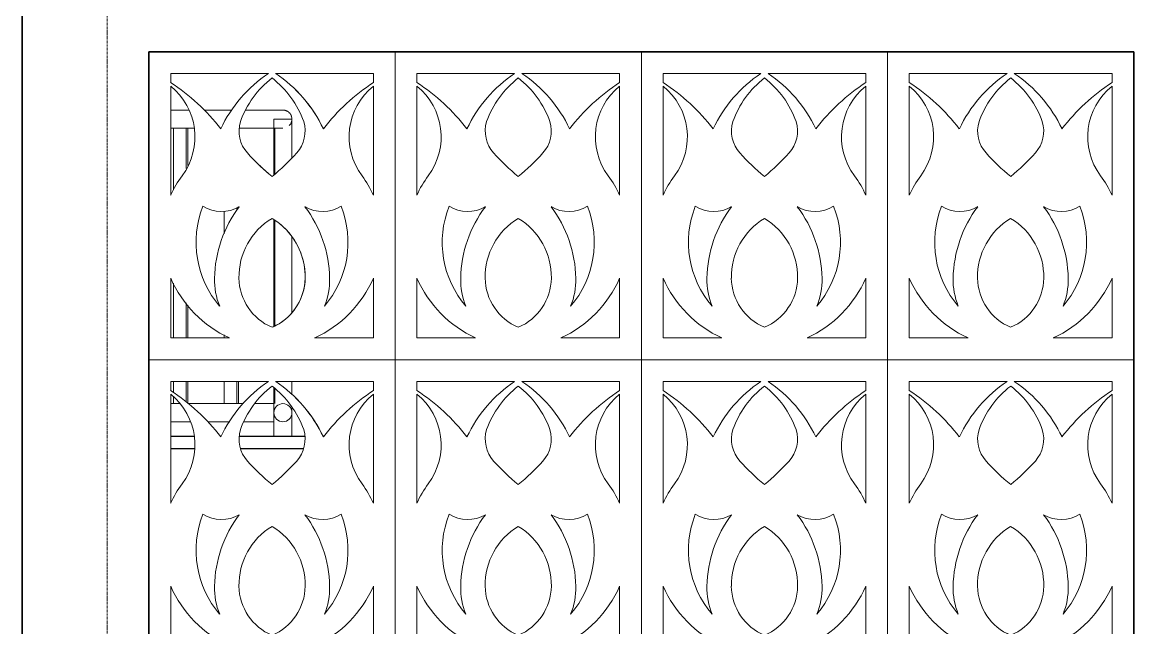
# Model space of a CAD drawing. Header units: millimetres. Extents: x -153298 to 620751, y -313239 to 250031.
# Drawn here: x 101533 to 104603, y -284386 to -282716 of the extents above; entities that cross this region are included whole.
import ezdxf

# ---------------------------------------------------------------- set-up
doc = ezdxf.new("R2010")
doc.units = ezdxf.units.MM
doc.linetypes.add('DPA_Grid _ Level 100', pattern=[10, 5.5, -1.6, 1.3, -1.6])
for name, color, linetype, lineweight in [('A-DETL', 7, 'Continuous', 70), ('A-FLOR-HRAL', 7, 'Continuous', 25), ('A-GLAZ-CURT', 7, 'Continuous', 9), ('S-GRID', 7, 'Continuous', 0), ('S-STRS-E', 7, 'Continuous', 25), ('WALL-E', 7, 'Continuous', 35)]:
    doc.layers.add(name, color=color, linetype=linetype, lineweight=lineweight)

# ---------------------------------------------------------------- blocks, each defined once
blk = doc.blocks.new('CP_Facade_FeaturePanel - FeaturePanel-V156-2120-01 ENTRANCE 1 SECTION A')
at = {"layer": 'A-GLAZ-CURT', "color": 7}
for p, q in [((-878647.4, 111950), (-879327.4, 111950)), ((-879327.4, 111950), (-879327.4, 111100)), ((-879327.4, 111100), (-879327.4, 111950)), ((-879327.4, 111950), (-878647.4, 111950)), ((-878647.4, 111100), (-878647.4, 111950)), ((-878647.4, 111950), (-878647.4, 111100)), ((-879267.4, 111865), (-879267.4, 111890)), ((-879267.4, 111890), (-878997.4, 111890)), ((-878997.4, 111890), (-879267.4, 111890)), ((-879267.4, 111890), (-879267.4, 111865)), ((-878977.4, 111890), (-878707.4, 111890)), ((-878707.4, 111890), (-878977.4, 111890)), ((-878707.4, 111890), (-878707.4, 111865)), ((-878707.4, 111865), (-878707.4, 111890)), ((-879267.4, 111553.8), (-879267.4, 111855)), ((-879267.4, 111855), (-879267.4, 111553.8)), ((-878707.4, 111855), (-878707.4, 111553.8)), ((-878707.4, 111553.8), (-878707.4, 111855)), ((-879267.4, 111160), (-879267.4, 111325)), ((-879267.4, 111325), (-879267.4, 111160)), ((-878707.4, 111325), (-878707.4, 111160)), ((-878707.4, 111160), (-878707.4, 111325)), ((-879105.1, 111160), (-879267.4, 111160)), ((-879267.4, 111160), (-879105.1, 111160)), ((-878707.4, 111160), (-878869.7, 111160)), ((-878869.7, 111160), (-878707.4, 111160)), ((-879327.4, 111100), (-878647.4, 111100)), ((-878647.4, 111100), (-879327.4, 111100))]:
    blk.add_line(p, q, dxfattribs=at)
for centre, radius, start, end in [((-878783.1, 111572.3), 383.2, 123.9981, 154.5541), ((-878783.1, 111572.3), 383.2, 123.9981, 154.5541), ((-878824.6, 111667.3), 265.8, 127.7601, 160.2399), ((-878824.6, 111667.3), 265.8, 127.7601, 160.2399), ((-879150.1, 111667.3), 265.8, 19.7601, 52.2399), ((-879150.1, 111667.3), 265.8, 19.7601, 52.2399), ((-879191.6, 111572.3), 383.2, 25.4459, 56.0019), ((-879191.6, 111572.3), 383.2, 25.4459, 56.0019), ((-879574.1, 111395.2), 561, 37.5261, 56.8621), ((-879574.1, 111395.2), 561, 37.5261, 56.8621), ((-879380, 111715), 179.7, 323.3195, 51.1914), ((-879380, 111715), 179.7, 323.3195, 51.1914), ((-878400.7, 111395.2), 561, 123.1379, 142.4739), ((-878400.7, 111395.2), 561, 123.1379, 142.4739), ((-878594.8, 111715), 179.7, 128.8086, 216.6805), ((-878594.8, 111715), 179.7, 128.8086, 216.6805), ((-878987.9, 111731), 90.7, 163.2297, 221.8239), ((-878987.9, 111731), 90.7, 163.2297, 221.8239), ((-878986.8, 111731), 90.7, 318.1761, 16.7703), ((-878986.8, 111731), 90.7, 318.1761, 16.7703), ((-878617.3, 112062.6), 588, 221.8239, 230.9994), ((-878617.3, 112062.6), 588, 221.8239, 230.9994), ((-879357.4, 112062.6), 588, 309.0006, 318.1761), ((-879357.4, 112062.6), 588, 309.0006, 318.1761), ((-879010, 111439.4), 281.7, 143.3195, 156.0312), ((-879010, 111439.4), 281.7, 143.3195, 156.0312), ((-878964.8, 111439.4), 281.7, 23.9688, 36.6805), ((-878964.8, 111439.4), 281.7, 23.9688, 36.6805), ((-878926.2, 111424.1), 271.1, 158.5051, 220.5829), ((-878926.2, 111424.1), 271.1, 158.5051, 220.5829), ((-879127.4, 111605.7), 96.8, 238.2187, 300.5888), ((-879127.4, 111605.7), 96.8, 238.2187, 300.5888), ((-878806.9, 111318.1), 339.5, 143.0177, 178.8347), ((-878806.9, 111318.1), 339.5, 143.0177, 178.8347), ((-878847.4, 111605.7), 96.8, 239.4112, 301.7813), ((-878847.4, 111605.7), 96.8, 239.4112, 301.7813), ((-879167.8, 111318.1), 339.5, 1.1653, 36.9823), ((-879167.8, 111318.1), 339.5, 1.1653, 36.9823), ((-879048.6, 111424.1), 271.1, 319.4171, 21.4949), ((-879048.6, 111424.1), 271.1, 319.4171, 21.4949), ((-878890.1, 111328.2), 188.8, 121.0217, 180.9783), ((-878890.1, 111328.2), 188.8, 121.0217, 180.9783), ((-879084.7, 111328.2), 188.8, 359.0217, 58.9783), ((-879084.7, 111328.2), 188.8, 359.0217, 58.9783), ((-878966.2, 111458.9), 329.6, 203.9688, 245.0817), ((-878966.2, 111458.9), 329.6, 203.9688, 245.0817), ((-878952.1, 111321), 194.3, 178.8347, 202.1764), ((-878952.1, 111321), 194.3, 178.8347, 202.1764), ((-878928.8, 111327.6), 150.1, 180.9783, 247.0217), ((-878928.8, 111327.6), 150.1, 180.9783, 247.0217), ((-879046, 111327.6), 150.1, 292.9783, 359.0217), ((-879046, 111327.6), 150.1, 292.9783, 359.0217), ((-879008.5, 111458.9), 329.6, 294.9183, 336.0312), ((-879008.5, 111458.9), 329.6, 294.9183, 336.0312), ((-879022.6, 111321), 194.3, 337.8236, 1.1653), ((-879022.6, 111321), 194.3, 337.8236, 1.1653)]:
    blk.add_arc(centre, radius, start, end, dxfattribs=at)
blk = doc.blocks.new('CP_Facade_FeaturePanel - FeaturePanel-V157-2120-01 ENTRANCE 1 SECTION A')
at = {"layer": 'A-GLAZ-CURT', "color": 7}
for p, q in [((-880687.4, 111950), (-881367.4, 111950)), ((-881367.4, 111950), (-881367.4, 111100)), ((-881367.4, 111100), (-881367.4, 111950)), ((-881367.4, 111950), (-880687.4, 111950)), ((-880687.4, 111100), (-880687.4, 111950)), ((-880687.4, 111950), (-880687.4, 111100)), ((-881307.4, 111865), (-881307.4, 111890)), ((-881307.4, 111890), (-881037.4, 111890)), ((-881037.4, 111890), (-881307.4, 111890)), ((-881307.4, 111890), (-881307.4, 111865)), ((-881017.4, 111890), (-880747.4, 111890)), ((-880747.4, 111890), (-881017.4, 111890)), ((-880747.4, 111890), (-880747.4, 111865)), ((-880747.4, 111865), (-880747.4, 111890)), ((-881307.4, 111553.8), (-881307.4, 111855)), ((-881307.4, 111855), (-881307.4, 111553.8)), ((-880747.4, 111855), (-880747.4, 111553.8)), ((-880747.4, 111553.8), (-880747.4, 111855)), ((-881307.4, 111160), (-881307.4, 111325)), ((-881307.4, 111325), (-881307.4, 111160)), ((-880747.4, 111325), (-880747.4, 111160)), ((-880747.4, 111160), (-880747.4, 111325)), ((-881145.1, 111160), (-881307.4, 111160)), ((-881307.4, 111160), (-881145.1, 111160)), ((-880747.4, 111160), (-880909.7, 111160)), ((-880909.7, 111160), (-880747.4, 111160)), ((-881367.4, 111100), (-880687.4, 111100)), ((-880687.4, 111100), (-881367.4, 111100))]:
    blk.add_line(p, q, dxfattribs=at)
for centre, radius, start, end in [((-880823.1, 111572.3), 383.2, 123.9981, 154.5541), ((-880823.1, 111572.3), 383.2, 123.9981, 154.5541), ((-880864.6, 111667.3), 265.8, 127.7601, 160.2399), ((-880864.6, 111667.3), 265.8, 127.7601, 160.2399), ((-881190.1, 111667.3), 265.8, 19.7601, 52.2399), ((-881190.1, 111667.3), 265.8, 19.7601, 52.2399), ((-881231.6, 111572.3), 383.2, 25.4459, 56.0019), ((-881231.6, 111572.3), 383.2, 25.4917, 56.0019), ((-881614.1, 111395.2), 561, 37.5261, 56.8621), ((-881614.1, 111395.2), 561, 37.5261, 56.8621), ((-881420, 111715), 179.7, 323.3195, 51.1914), ((-881420, 111715), 179.7, 323.3195, 51.1914), ((-880440.7, 111395.2), 561, 123.1379, 142.4739), ((-880440.7, 111395.2), 561, 123.1379, 142.4739), ((-880634.8, 111715), 179.7, 128.8086, 216.6805), ((-880634.8, 111715), 179.7, 128.8086, 216.6805), ((-881027.9, 111731), 90.7, 163.2297, 221.8239), ((-881027.9, 111731), 90.7, 163.2297, 221.8239), ((-881026.8, 111731), 90.7, 318.1761, 16.7703), ((-881026.8, 111731), 90.7, 318.1761, 16.7703), ((-880657.3, 112062.6), 588, 221.8239, 230.9994), ((-880657.3, 112062.6), 588, 221.8239, 230.9994), ((-881397.4, 112062.6), 588, 309.0006, 318.1761), ((-881397.4, 112062.6), 588, 309.0006, 318.1761), ((-881050, 111439.4), 281.7, 143.3195, 156.0312), ((-881050, 111439.4), 281.7, 143.3195, 156.0312), ((-881004.8, 111439.4), 281.7, 23.9688, 36.6805), ((-881004.8, 111439.4), 281.7, 23.9688, 36.6805), ((-880966.2, 111424.1), 271.1, 158.5051, 220.5829), ((-880966.2, 111424.1), 271.1, 158.5051, 220.5829), ((-881167.4, 111605.7), 96.8, 238.2187, 300.5888), ((-881167.4, 111605.7), 96.8, 238.2187, 300.5888), ((-880846.9, 111318.1), 339.5, 143.0177, 178.8347), ((-880846.9, 111318.1), 339.5, 143.0177, 178.8347), ((-880887.4, 111605.7), 96.8, 239.4112, 301.7813), ((-880887.4, 111605.7), 96.8, 239.4112, 301.7813), ((-881207.8, 111318.1), 339.5, 1.1653, 36.9823), ((-881207.8, 111318.1), 339.5, 1.1653, 36.9823), ((-881088.6, 111424.1), 271.1, 319.4171, 21.4949), ((-881088.6, 111424.1), 271.1, 319.4171, 21.4949), ((-880930.1, 111328.2), 188.8, 121.0217, 180.9783), ((-880930.1, 111328.2), 188.8, 121.0217, 180.9783), ((-881124.7, 111328.2), 188.8, 359.0217, 58.9783), ((-881124.7, 111328.2), 188.8, 359.0217, 58.9783), ((-881006.2, 111458.9), 329.6, 203.9688, 245.0817), ((-881006.2, 111458.9), 329.6, 203.9688, 245.0817), ((-880992.1, 111321), 194.3, 178.8347, 202.1764), ((-880992.1, 111321), 194.3, 178.8347, 202.1764), ((-880968.8, 111327.6), 150.1, 180.9783, 247.0217), ((-880968.8, 111327.6), 150.1, 180.9783, 247.0217), ((-881086, 111327.6), 150.1, 292.9783, 359.0217), ((-881086, 111327.6), 150.1, 292.9783, 359.0217), ((-881048.5, 111458.9), 329.6, 294.9183, 336.0312), ((-881048.5, 111458.9), 329.6, 294.9183, 336.0312), ((-881062.6, 111321), 194.3, 337.8236, 1.1653), ((-881062.6, 111321), 194.3, 337.8236, 1.1653)]:
    blk.add_arc(centre, radius, start, end, dxfattribs=at)
blk = doc.blocks.new('CP_Facade_FeaturePanel - FeaturePanel-V158-2120-01 ENTRANCE 1 SECTION A')
at = {"layer": 'A-GLAZ-CURT', "color": 7}
for p, q in [((-880687.4, 113650), (-881367.4, 113650)), ((-881367.4, 113650), (-881367.4, 112800)), ((-881367.4, 112800), (-881367.4, 113650)), ((-881367.4, 113650), (-880687.4, 113650)), ((-880687.4, 112800), (-880687.4, 113650)), ((-880687.4, 113650), (-880687.4, 112800)), ((-881307.4, 113565), (-881307.4, 113590)), ((-881307.4, 113590), (-881037.4, 113590)), ((-881037.4, 113590), (-881307.4, 113590)), ((-881307.4, 113590), (-881307.4, 113565)), ((-881017.4, 113590), (-880747.4, 113590)), ((-880747.4, 113590), (-881017.4, 113590)), ((-880747.4, 113590), (-880747.4, 113565)), ((-880747.4, 113565), (-880747.4, 113590)), ((-881307.4, 113253.8), (-881307.4, 113555)), ((-881307.4, 113555), (-881307.4, 113253.8)), ((-880747.4, 113555), (-880747.4, 113253.8)), ((-880747.4, 113253.8), (-880747.4, 113555)), ((-881307.4, 112860), (-881307.4, 113025)), ((-881307.4, 113025), (-881307.4, 112860)), ((-880747.4, 113025), (-880747.4, 112860)), ((-880747.4, 112860), (-880747.4, 113025)), ((-881145.1, 112860), (-881307.4, 112860)), ((-881307.4, 112860), (-881145.1, 112860)), ((-880747.4, 112860), (-880909.7, 112860)), ((-880909.7, 112860), (-880747.4, 112860)), ((-881367.4, 112800), (-880687.4, 112800)), ((-880687.4, 112800), (-881367.4, 112800))]:
    blk.add_line(p, q, dxfattribs=at)
for centre, radius, start, end in [((-880823.1, 113272.3), 383.2, 123.9981, 154.5541), ((-880823.1, 113272.3), 383.2, 123.9981, 154.5541), ((-881231.6, 113272.3), 383.2, 25.4459, 56.0019), ((-881231.6, 113272.3), 383.2, 25.4917, 56.0019), ((-881614.1, 113095.2), 561, 37.5261, 56.8621), ((-881614.1, 113095.2), 561, 37.5261, 56.8621), ((-880864.6, 113367.3), 265.8, 127.7601, 160.2399), ((-880864.6, 113367.3), 265.8, 127.7601, 160.2399), ((-881190.1, 113367.3), 265.8, 19.7601, 52.2399), ((-881190.1, 113367.3), 265.8, 19.7601, 52.2399), ((-880440.7, 113095.2), 561, 123.1379, 142.4739), ((-880440.7, 113095.2), 561, 123.1379, 142.4739), ((-881420, 113415), 179.7, 323.3195, 51.1914), ((-881420, 113415), 179.7, 323.3195, 51.1914), ((-880634.8, 113415), 179.7, 128.8086, 216.6805), ((-880634.8, 113415), 179.7, 128.8086, 216.6805), ((-881027.9, 113431), 90.7, 163.2297, 221.8239), ((-881027.9, 113431), 90.7, 163.2297, 221.8239), ((-881026.8, 113431), 90.7, 318.1761, 16.7703), ((-881026.8, 113431), 90.7, 318.1761, 16.7703), ((-880657.3, 113762.6), 588, 221.8239, 230.9994), ((-880657.3, 113762.6), 588, 221.8239, 226.4117), ((-881397.4, 113762.6), 588, 309.0006, 318.1761), ((-881397.4, 113762.6), 588, 309.0006, 318.1761), ((-880657.3, 113762.6), 588, 226.5621, 230.9994), ((-881050, 113139.4), 281.7, 143.3195, 156.0312), ((-881050, 113139.4), 281.7, 143.3195, 156.0312), ((-881004.8, 113139.4), 281.7, 23.9688, 36.6805), ((-881004.8, 113139.4), 281.7, 23.9688, 36.6805), ((-880966.2, 113124.1), 271.1, 158.5051, 220.5829), ((-880966.2, 113124.1), 271.1, 158.5051, 220.5829), ((-881167.4, 113305.7), 96.8, 238.2187, 300.5888), ((-881167.4, 113305.7), 96.8, 238.2187, 300.5888), ((-880846.9, 113018.1), 339.5, 143.0177, 178.8347), ((-880846.9, 113018.1), 339.5, 143.0177, 178.8347), ((-880887.4, 113305.7), 96.8, 239.4112, 301.7813), ((-880887.4, 113305.7), 96.8, 239.4112, 301.7813), ((-881207.8, 113018.1), 339.5, 1.1653, 36.9823), ((-881207.8, 113018.1), 339.5, 1.1653, 36.9823), ((-881088.6, 113124.1), 271.1, 319.4171, 21.4949), ((-881088.6, 113124.1), 271.1, 319.4171, 21.4949), ((-880930.1, 113028.2), 188.8, 121.0217, 180.9783), ((-880930.1, 113028.2), 188.8, 121.0217, 180.9783), ((-881124.7, 113028.2), 188.8, 359.0217, 58.9783), ((-881124.7, 113028.2), 188.8, 43.812, 58.9783), ((-881124.7, 113028.2), 188.8, 359.0217, 43.4842), ((-881006.2, 113158.9), 329.6, 203.9688, 245.0817), ((-881006.2, 113158.9), 329.6, 203.9688, 245.0817), ((-880992.1, 113021), 194.3, 178.8347, 202.1764), ((-880992.1, 113021), 194.3, 178.8347, 202.1764), ((-880968.8, 113027.6), 150.1, 180.9783, 247.0217), ((-880968.8, 113027.6), 150.1, 180.9783, 247.0217), ((-881086, 113027.6), 150.1, 292.9783, 359.0217), ((-881086, 113027.6), 150.1, 306.2384, 359.0217), ((-881048.5, 113158.9), 329.6, 294.9183, 336.0312), ((-881048.5, 113158.9), 329.6, 294.9183, 336.0312), ((-881062.6, 113021), 194.3, 337.8236, 1.1653), ((-881062.6, 113021), 194.3, 337.8236, 1.1653), ((-881086, 113027.6), 150.1, 292.9783, 306.187)]:
    blk.add_arc(centre, radius, start, end, dxfattribs=at)
blk = doc.blocks.new('Railing - 35mm-V297-2120-01 ENTRANCE 1 SECTION A')
at = {"layer": 'A-FLOR-HRAL', "color": 7, "lineweight": 9}
for p, q in [((-881259.9, 113336.1), (-881259.9, 113438.8)), ((-881259.9, 112860), (-881259.9, 112950.5)), ((-881259.9, 112680), (-881259.9, 112740))]:
    blk.add_line(p, q, dxfattribs=at)
blk = doc.blocks.new('Railing - 35mm-V298-2120-01 ENTRANCE 1 SECTION A')
at = {"layer": 'A-FLOR-HRAL', "color": 7, "lineweight": 9}
for p, q in [((-881119.9, 113219.6), (-881119.9, 113221.5)), ((-881119.9, 112678.8), (-881119.9, 112740))]:
    blk.add_line(p, q, dxfattribs=at)
blk = doc.blocks.new('Railing - 35mm-V299-2120-01 ENTRANCE 1 SECTION A')
at = {"layer": 'A-FLOR-HRAL', "color": 7, "lineweight": 9}
for p, q in [((-881019.9, 113438.8), (-881019.9, 113312.3)), ((-881019.9, 113184.3), (-881019.9, 112893.7)), ((-881019.9, 112720.4), (-881019.9, 112678.8))]:
    blk.add_line(p, q, dxfattribs=at)
blk = doc.blocks.new('Railing - 35mm-V300-2120-01 ENTRANCE 1 SECTION A')
at = {"layer": 'A-FLOR-HRAL', "color": 7, "lineweight": 9}
for p, q in [((-881159.9, 113209.3), (-881159.9, 113147.2)), ((-881124.9, 113211.7), (-881124.9, 113219.3)), ((-881159.9, 112868.6), (-881159.9, 112860)), ((-881159.9, 112740), (-881159.9, 112678.8)), ((-881124.9, 112678.8), (-881124.9, 112740)), ((-881159.9, 112678.8), (-881142.4, 112678.8)), ((-881142.4, 112678.8), (-881124.9, 112678.8))]:
    blk.add_line(p, q, dxfattribs=at)
blk = doc.blocks.new('Railing - 35mm-V301-2120-01 ENTRANCE 1 SECTION A')
at = {"layer": 'A-FLOR-HRAL', "color": 7, "lineweight": 9}
for p, q in [((-881299.9, 113438.8), (-881299.9, 113268.5)), ((-881282.4, 113438.8), (-881299.9, 113438.8)), ((-881264.9, 113438.8), (-881282.4, 113438.8)), ((-881264.9, 113327.3), (-881264.9, 113438.8)), ((-881299.9, 113011.5), (-881299.9, 112860)), ((-881264.9, 112860), (-881264.9, 112956.6)), ((-881299.9, 112740), (-881299.9, 112709.5)), ((-881264.9, 112683.7), (-881264.9, 112740)), ((-881299.9, 112697.2), (-881299.9, 112678.8)), ((-881299.9, 112678.8), (-881282.4, 112678.8))]:
    blk.add_line(p, q, dxfattribs=at)
blk = doc.blocks.new('Railing - Post_50mm-V311-2120-01 ENTRANCE 1 SECTION A')
at = {"layer": 'A-FLOR-HRAL', "color": 7, "lineweight": 9}
for p, q in [((-881022.4, 113463.8), (-880972.4, 113463.8)), ((-880972.4, 113463.8), (-881022.4, 113463.8)), ((-880972.4, 112588.8), (-881022.4, 112588.8)), ((-881022.4, 112588.8), (-880972.4, 112588.8))]:
    blk.add_line(p, q, dxfattribs=at)
blk = doc.blocks.new('Railing - Post_50mm-V312-2120-01 ENTRANCE 1 SECTION A')
at = {"layer": 'A-FLOR-HRAL', "color": 7, "lineweight": 9}
for p, q in [((-881022.4, 113463.8), (-881022.4, 113310.1)), ((-880997.4, 113463.8), (-880997.4, 113463.8)), ((-880997.4, 113463.8), (-880997.4, 113463.8)), ((-880972.4, 113357), (-880972.4, 113463.8)), ((-881022.4, 113186.2), (-881022.4, 112892.2)), ((-880972.4, 112929.6), (-880972.4, 113139.2)), ((-880972.4, 112703.4), (-880972.4, 112740)), ((-881022.4, 112722.7), (-881022.4, 112588.8)), ((-880972.4, 112588.8), (-880972.4, 112667.7)), ((-880997.4, 112588.8), (-880997.4, 112588.8)), ((-880997.4, 112588.8), (-880997.4, 112588.8))]:
    blk.add_line(p, q, dxfattribs=at)
blk = doc.blocks.new('Railing - Railing-15920061-2120-01 ENTRANCE 1 SECTION A')
at = {"layer": 'A-FLOR-HRAL', "color": 7, "lineweight": 9}
for p, q in [((-881282.2, 112678.8), (-881307.4, 112678.8)), ((-881105.9, 112678.8), (-881258.3, 112678.8)), ((-881022.4, 112678.8), (-881074.3, 112678.8)), ((-881022.4, 112678.8), (-881022.4, 112653.8)), ((-881022.4, 112653.8), (-881022.4, 112628.8)), ((-881307.4, 112628.8), (-881252.5, 112628.8)), ((-881205.2, 112628.8), (-881144.4, 112628.8)), ((-881104.5, 112628.8), (-881022.4, 112628.8))]:
    blk.add_line(p, q, dxfattribs=at)
for start, end in [(0, 180), (180, 0)]:
    blk.add_arc((-880997.4, 112653.8), 25, start, end, dxfattribs=at)
at = {"color": 7}
for name in ['Railing - 35mm-V301-2120-01 ENTRANCE 1 SECTION A', 'Railing - 35mm-V297-2120-01 ENTRANCE 1 SECTION A', 'Railing - Post_50mm-V311-2120-01 ENTRANCE 1 SECTION A', 'Railing - Post_50mm-V312-2120-01 ENTRANCE 1 SECTION A', 'Railing - 35mm-V299-2120-01 ENTRANCE 1 SECTION A', 'Railing - 35mm-V300-2120-01 ENTRANCE 1 SECTION A', 'Railing - 35mm-V298-2120-01 ENTRANCE 1 SECTION A']:
    blk.add_blockref(name, (0, 0), dxfattribs=at)
blk = doc.blocks.new('Top Rail Type - Top Rail_Internal_-15920065-2120-01 ENTRANCE 1 SECTION A')
at = {"layer": 'A-FLOR-HRAL', "color": 7, "lineweight": 9}
for p, q in [((-881257.1, 113488.8), (-881307.4, 113488.8)), ((-881138.5, 113488.8), (-881214.7, 113488.8)), ((-880997.4, 113488.8), (-881099.8, 113488.8)), ((-881307.4, 113438.8), (-881242, 113438.8)), ((-881170.8, 113438.8), (-881168, 113438.8)), ((-881117.8, 113438.8), (-880997.4, 113438.8))]:
    blk.add_line(p, q, dxfattribs=at)
for points, knots in [([(-880972.4, 113463.8), (-880972.4, 113466), (-880972.8, 113469.3), (-880974.2, 113473.4), (-880975.7, 113476.4), (-880977.2, 113478.7), (-880978.6, 113480.3), (-880980.1, 113481.9), (-880982.1, 113483.7), (-880984.4, 113485.3), (-880986.3, 113486.3), (-880987.8, 113487), (-880989.3, 113487.5), (-880990.9, 113488), (-880992.5, 113488.4), (-880994.1, 113488.7), (-880995.7, 113488.8), (-880996.8, 113488.8), (-880997.4, 113488.8)], [0, 0, 0, 0, 0.0833333, 0.125, 0.1666667, 0.2083333, 0.2291667, 0.25, 0.2916667, 0.3333333, 0.3541667, 0.375, 0.3958333, 0.4166667, 0.4375, 0.4583333, 0.4791667, 0.5, 0.5, 0.5, 0.5]), ([(-880972.4, 113463.8), (-880972.4, 113466), (-880972.8, 113469.3), (-880974.2, 113473.4), (-880975.7, 113476.4), (-880977.2, 113478.7), (-880978.6, 113480.3), (-880980.1, 113481.9), (-880982.1, 113483.7), (-880984.4, 113485.3), (-880986.3, 113486.3), (-880987.8, 113487), (-880989.3, 113487.5), (-880990.9, 113488), (-880992.5, 113488.4), (-880994.1, 113488.7), (-880995.7, 113488.8), (-880996.8, 113488.8), (-880997.4, 113488.8)], [0, 0, 0, 0, 0.0833333, 0.125, 0.1666667, 0.2083333, 0.2291667, 0.25, 0.2916667, 0.3333333, 0.3541667, 0.375, 0.3958333, 0.4166667, 0.4375, 0.4583333, 0.4791667, 0.5, 0.5, 0.5, 0.5]), ([(-880979.7, 113446.2), (-880979.3, 113446.6), (-880978.6, 113447.4), (-880977.2, 113449), (-880975.7, 113451.3), (-880974.2, 113454.3), (-880972.8, 113458.4), (-880972.4, 113461.7), (-880972.4, 113463.8)], [0.75, 0.75, 0.75, 0.75, 0.7708333, 0.7916667, 0.8333333, 0.875, 0.9166667, 1, 1, 1, 1])]:
    blk.add_open_spline(points, degree=3, knots=knots, dxfattribs=at)

msp = doc.modelspace()

# ---------------------------------------------------------------- linework, layer by layer
at = {"color": 7}
msp.add_lwpolyline([(88568.6559, -282500.0016), (101532.88, -282500.0016), (101532.88, -290896.753), (88568.6559, -290896.753)], close=True, dxfattribs=at)
at = {"layer": 'A-DETL', "color": 7, "lineweight": 9}
for p, q in [((101532.88, -282496.753), (101532.88, -286696.753)), ((101882.88, -286196.753), (101882.88, -282796.753)), ((101882.88, -282796.753), (104602.88, -282796.753)), ((104602.88, -282796.753), (104602.88, -286196.753))]:
    msp.add_line(p, q, dxfattribs=at)
at = {"layer": 'S-GRID', "color": 7, "linetype": 'DPA_Grid _ Level 100'}
msp.add_line((101767.88, -309692.5036), (101767.88, -276432.3847), dxfattribs=at)
at = {"layer": 'S-STRS-E', "color": 7}
for p, q in [((101942.88, -283857.9066), (102008.2045, -283857.9066)), ((102079.4981, -283857.9066), (102082.245, -283857.9066)), ((102132.4588, -283857.9066), (102313.3011, -283857.9066)), ((102008.4656, -283892.9066), (101942.88, -283892.9066)), ((102309.2595, -283892.9066), (102136.5005, -283892.9066))]:
    msp.add_line(p, q, dxfattribs=at)
at = {"layer": 'WALL-E', "color": 7}
for p, q in [((101532.88, -286496.753), (101532.88, -282496.753)), ((101532.88, -282496.753), (101532.88, -286496.753)), ((104602.88, -282796.753), (101882.88, -282796.753)), ((101882.88, -282796.753), (101882.88, -286196.753)), ((101882.88, -286196.753), (101882.88, -282796.753)), ((101882.88, -282796.753), (104602.88, -282796.753)), ((104602.88, -286196.753), (104602.88, -282796.753)), ((104602.88, -282796.753), (104602.88, -286196.753))]:
    msp.add_line(p, q, dxfattribs=at)

# ---------------------------------------------------------------- block references
at = {"layer": 'A-FLOR-HRAL', "color": 7, "lineweight": 9}
for name in ['Top Rail Type - Top Rail_Internal_-15920065-2120-01 ENTRANCE 1 SECTION A', 'Railing - Railing-15920061-2120-01 ENTRANCE 1 SECTION A']:
    msp.add_blockref(name, (983250.2539, -396446.753), dxfattribs=at)
at = {"layer": 'A-GLAZ-CURT', "color": 7}
for name, p in [('CP_Facade_FeaturePanel - FeaturePanel-V158-2120-01 ENTRANCE 1 SECTION A', (983250.2539, -396446.753)), ('CP_Facade_FeaturePanel - FeaturePanel-V156-2120-01 ENTRANCE 1 SECTION A', (981890.2539, -394746.753)), ('CP_Facade_FeaturePanel - FeaturePanel-V156-2120-01 ENTRANCE 1 SECTION A', (982570.2539, -394746.753)), ('CP_Facade_FeaturePanel - FeaturePanel-V156-2120-01 ENTRANCE 1 SECTION A', (983250.2539, -394746.753)), ('CP_Facade_FeaturePanel - FeaturePanel-V157-2120-01 ENTRANCE 1 SECTION A', (983250.2539, -395596.753)), ('CP_Facade_FeaturePanel - FeaturePanel-V156-2120-01 ENTRANCE 1 SECTION A', (981890.2539, -395596.753)), ('CP_Facade_FeaturePanel - FeaturePanel-V156-2120-01 ENTRANCE 1 SECTION A', (982570.2539, -395596.753)), ('CP_Facade_FeaturePanel - FeaturePanel-V156-2120-01 ENTRANCE 1 SECTION A', (983250.2539, -395596.753))]:
    msp.add_blockref(name, p, dxfattribs=at)

doc.saveas('drawing.dxf')
